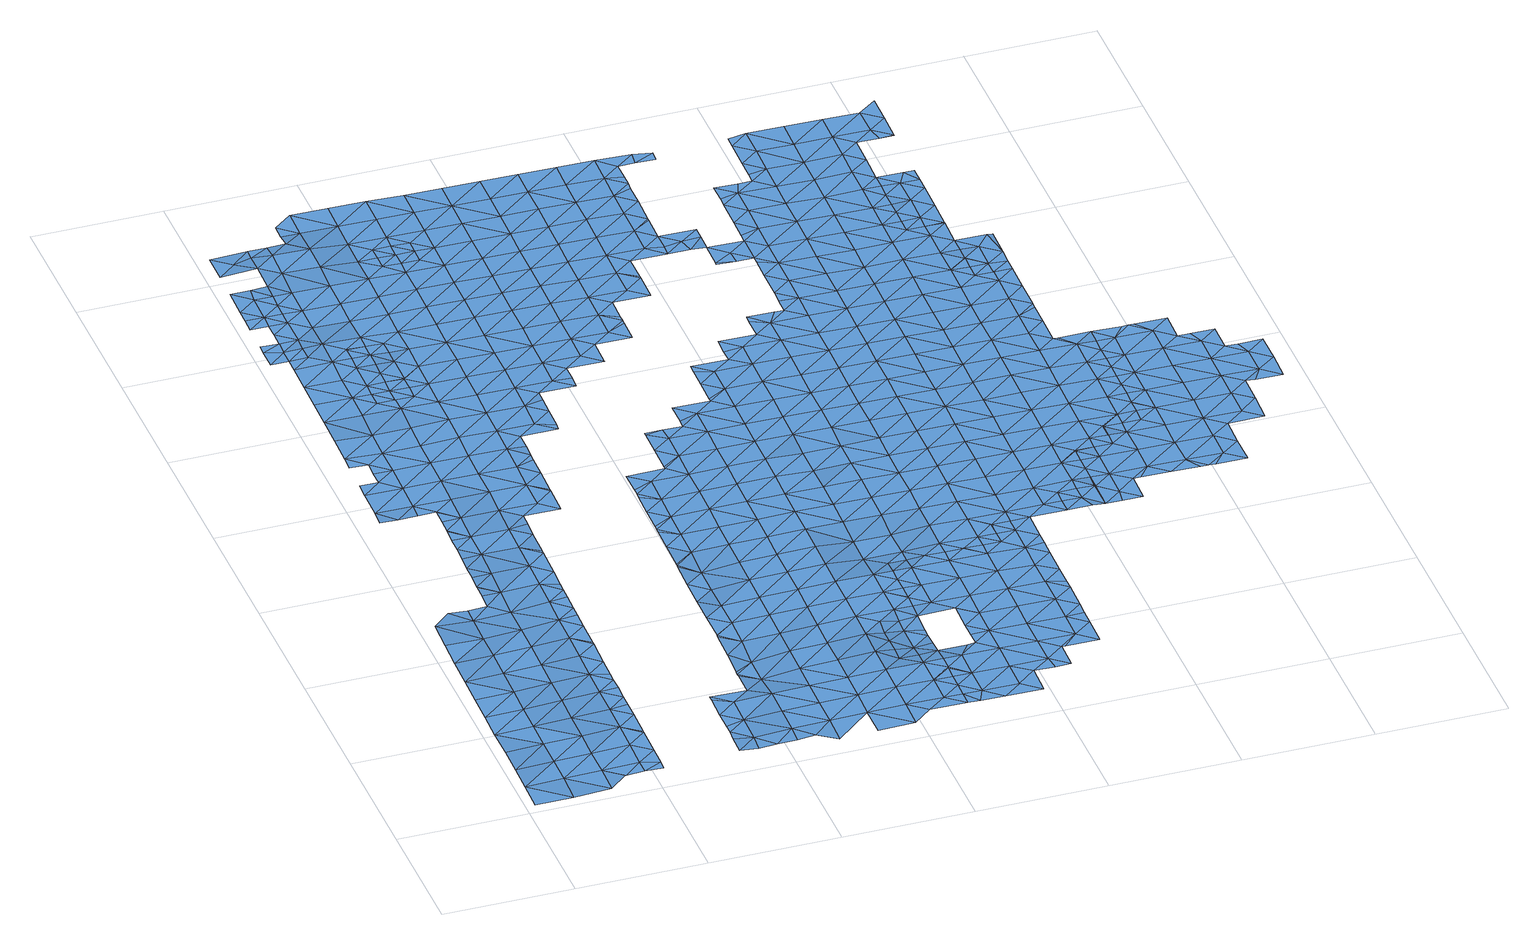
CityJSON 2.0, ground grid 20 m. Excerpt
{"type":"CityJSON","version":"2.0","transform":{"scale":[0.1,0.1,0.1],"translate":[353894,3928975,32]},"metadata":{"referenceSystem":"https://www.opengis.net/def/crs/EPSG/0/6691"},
"CityObjects":{
"waterbody1":{"type":"WaterBody","attributes":{"name":"3","class":"1140","function":"1","WaterBodyRiverFloodingRiskAttribute.description":"6","WaterBodyRiverFloodingRiskAttribute.rankOrg":"2","WaterBodyRiverFloodingRiskAttribute.adminType":"2","WaterBodyRiverFloodingRiskAttribute.scale":"L2"},"geometry":[{"type":"MultiSurface","lod":"1","boundaries":[[[0,1,2]],[[3,4,2]],[[1,5,2]],[[5,3,2]],[[6,4,7]],[[7,4,3]],[[8,6,7]],[[1,9,5]],[[10,11,8]],[[12,10,8]],[[13,3,5]],[[12,8,7]],[[14,15,11]],[[10,14,11]],[[16,7,3]],[[5,9,17]],[[18,15,14]],[[5,17,13]],[[14,19,18]],[[18,20,21]],[[9,22,17]],[[12,7,16]],[[3,13,16]],[[23,10,12]],[[22,24,17]],[[21,25,26]],[[24,27,17]],[[20,18,19]],[[28,13,17]],[[25,29,26]],[[30,14,10]],[[12,16,31]],[[27,28,17]],[[23,30,10]],[[30,19,14]],[[25,21,20]],[[12,31,23]],[[32,33,29]],[[24,34,27]],[[28,35,13]],[[35,31,16]],[[16,13,35]],[[29,25,32]],[[34,36,27]],[[37,36,34]],[[38,19,30]],[[20,19,39]],[[20,40,25]],[[41,33,32]],[[39,19,38]],[[28,27,42]],[[42,27,36]],[[43,30,23]],[[25,40,32]],[[31,35,44]],[[23,31,45]],[[42,46,28]],[[32,47,41]],[[35,28,46]],[[31,44,45]],[[20,39,40]],[[48,44,35]],[[49,35,46]],[[38,30,43]],[[23,45,43]],[[35,49,48]],[[50,39,38]],[[51,52,53]],[[54,32,40]],[[47,32,54]],[[48,55,44]],[[44,56,45]],[[56,44,55]],[[38,43,57]],[[39,58,40]],[[59,43,45]],[[60,47,54]],[[61,47,60]],[[62,60,63]],[[64,45,56]],[[65,66,67]],[[50,38,57]],[[62,61,60]],[[59,45,64]],[[53,52,68]],[[59,69,43]],[[70,71,72]],[[73,66,65]],[[69,74,43]],[[70,63,71]],[[65,53,73]],[[58,39,50]],[[63,60,71]],[[54,40,58]],[[57,43,74]],[[52,75,68]],[[76,60,54]],[[77,78,79]],[[53,68,73]],[[80,81,82]],[[82,72,80]],[[72,71,80]],[[50,57,83]],[[75,84,68]],[[57,74,83]],[[78,85,79]],[[54,58,86]],[[73,87,66]],[[88,89,90]],[[91,92,79]],[[90,81,88]],[[93,87,78]],[[94,50,83]],[[50,95,58]],[[93,66,87]],[[81,80,88]],[[96,89,88]],[[54,86,76]],[[50,94,95]],[[85,91,79]],[[87,85,78]],[[71,60,97]],[[95,98,58]],[[92,91,99]],[[100,68,84]],[[68,101,73]],[[102,96,88]],[[103,96,102]],[[58,104,86]],[[97,60,76]],[[105,103,102]],[[80,71,97]],[[84,105,102]],[[104,58,98]],[[106,107,99]],[[100,84,102]],[[108,86,104]],[[76,86,109]],[[110,106,99]],[[68,100,101]],[[86,108,109]],[[87,111,85]],[[80,97,112]],[[88,80,113]],[[88,114,102]],[[107,106,115]],[[87,73,111]],[[116,117,76]],[[99,91,110]],[[76,117,97]],[[76,109,116]],[[111,73,101]],[[80,112,113]],[[118,91,85]],[[102,119,100]],[[120,112,97]],[[121,122,123]],[[114,119,102]],[[88,113,114]],[[97,117,120]],[[100,119,101]],[[124,110,91]],[[85,111,125]],[[126,122,121]],[[115,106,127]],[[121,115,126]],[[128,112,120]],[[110,129,106]],[[130,112,128]],[[118,85,125]],[[113,112,130]],[[131,132,133]],[[115,127,126]],[[101,134,111]],[[130,135,113]],[[136,127,106]],[[133,137,138]],[[114,113,139]],[[140,106,129]],[[139,113,135]],[[91,118,124]],[[101,119,141]],[[126,142,122]],[[129,110,124]],[[136,106,140]],[[142,132,143]],[[133,132,137]],[[144,126,127]],[[143,122,142]],[[134,101,141]],[[145,119,114]],[[124,146,129]],[[147,118,125]],[[148,114,139]],[[149,137,132]],[[125,111,150]],[[127,136,144]],[[145,141,119]],[[150,111,134]],[[150,147,125]],[[147,124,118]],[[132,142,149]],[[151,126,144]],[[142,126,152]],[[149,153,137]],[[154,126,151]],[[155,146,124]],[[153,156,157]],[[152,126,154]],[[157,137,153]],[[144,136,158]],[[158,136,159]],[[114,148,145]],[[160,134,141]],[[156,161,162]],[[153,161,156]],[[163,144,158]],[[161,164,162]],[[148,139,165]],[[142,166,149]],[[167,160,141]],[[124,168,155]],[[159,169,158]],[[170,150,134]],[[171,166,142]],[[142,152,171]],[[141,145,167]],[[124,147,168]],[[164,172,173]],[[158,174,163]],[[149,175,153]],[[176,148,165]],[[160,170,134]],[[171,152,177]],[[145,148,176]],[[164,161,172]],[[178,179,173]],[[158,169,174]],[[150,180,147]],[[181,182,183]],[[184,185,145]],[[181,155,182]],[[184,145,176]],[[153,186,161]],[[155,168,182]],[[179,187,188]],[[167,145,185]],[[177,189,171]],[[173,172,178]],[[147,180,168]],[[169,190,174]],[[149,166,175]],[[191,160,167]],[[169,183,190]],[[187,179,178]],[[183,182,190]],[[180,150,170]],[[167,185,192]],[[193,182,168]],[[172,161,186]],[[191,167,192]],[[190,194,174]],[[195,166,171]],[[153,175,186]],[[196,170,160]],[[197,194,189]],[[197,174,194]],[[198,160,191]],[[196,160,198]],[[171,189,199]],[[200,190,182]],[[187,178,201]],[[168,180,202]],[[172,186,203]],[[178,172,204]],[[189,194,199]],[[193,200,182]],[[168,202,193]],[[178,204,201]],[[205,194,190]],[[206,170,196]],[[171,199,195]],[[172,203,204]],[[175,166,207]],[[206,208,170]],[[201,204,209]],[[205,199,194]],[[207,166,195]],[[180,170,208]],[[180,210,202]],[[186,175,211]],[[212,213,214]],[[212,209,213]],[[205,190,200]],[[209,204,213]],[[203,186,211]],[[215,195,199]],[[175,207,211]],[[205,216,199]],[[206,196,217]],[[210,180,208]],[[218,214,213]],[[219,207,195]],[[193,202,220]],[[203,211,221]],[[204,203,222]],[[206,223,208]],[[206,217,224]],[[220,202,210]],[[220,225,193]],[[222,203,221]],[[222,226,204]],[[200,225,205]],[[206,224,223]],[[199,216,215]],[[200,193,225]],[[223,227,208]],[[213,204,226]],[[208,228,210]],[[227,228,208]],[[229,221,211]],[[218,213,226]],[[195,215,219]],[[205,230,216]],[[211,207,231]],[[232,222,221]],[[231,207,219]],[[233,221,229]],[[234,205,225]],[[235,210,228]],[[210,236,220]],[[229,211,231]],[[216,237,215]],[[232,221,233]],[[218,226,238]],[[239,225,220]],[[205,234,230]],[[240,226,222]],[[241,229,231]],[[242,222,232]],[[236,210,235]],[[239,234,225]],[[242,240,222]],[[216,230,237]],[[228,243,235]],[[219,215,244]],[[245,241,231]],[[226,246,238]],[[239,220,236]],[[242,232,247]],[[244,215,237]],[[248,236,235]],[[231,219,249]],[[250,248,235]],[[235,243,250]],[[251,252,234]],[[249,219,244]],[[247,253,242]],[[246,226,240]],[[234,239,251]],[[245,231,249]],[[230,234,252]],[[230,254,237]],[[252,254,230]],[[255,239,236]],[[256,236,248]],[[257,240,242]],[[237,258,244]],[[259,242,253]],[[260,245,249]],[[261,245,260]],[[253,261,260]],[[259,257,242]],[[239,262,251]],[[259,253,260]],[[236,256,255]],[[246,240,257]],[[237,254,258]],[[263,260,249]],[[251,264,252]],[[249,244,265]],[[257,266,246]],[[256,248,267]],[[265,244,258]],[[239,255,262]],[[268,254,252]],[[269,255,256]],[[256,267,270]],[[269,256,270]],[[251,262,264]],[[249,265,263]],[[271,257,259]],[[259,260,272]],[[272,260,263]],[[272,271,259]],[[273,262,255]],[[271,266,257]],[[252,264,268]],[[274,255,269]],[[258,254,275]],[[275,254,268]],[[275,276,258]],[[265,258,276]],[[265,277,263]],[[255,274,273]],[[263,277,272]],[[278,266,271]],[[264,262,279]],[[274,269,280]],[[277,265,276]],[[281,271,272]],[[262,273,279]],[[282,275,268]],[[268,264,283]],[[283,282,268]],[[273,274,284]],[[274,280,285]],[[264,279,283]],[[281,272,277]],[[284,274,285]],[[286,278,271]],[[287,279,273]],[[288,273,284]],[[287,273,288]],[[289,277,276]],[[276,275,290]],[[271,281,291]],[[290,275,282]],[[286,271,291]],[[292,283,279]],[[293,279,287]],[[276,290,289]],[[294,291,281]],[[283,295,282]],[[281,277,296]],[[296,294,281]],[[279,293,292]],[[277,289,296]],[[287,297,293]],[[282,298,290]],[[291,299,286]],[[283,292,295]],[[300,289,290]],[[297,301,293]],[[293,301,292]],[[282,295,298]],[[302,296,289]],[[291,294,299]],[[301,303,292]],[[300,290,298]],[[300,302,289]],[[304,292,303]],[[295,292,304]],[[294,296,302]],[[305,295,304]],[[295,306,298]],[[307,294,302]],[[299,294,308]],[[308,294,307]],[[295,305,306]],[[309,302,300]],[[304,310,305]],[[300,298,311]],[[298,306,311]],[[312,307,302]],[[313,306,305]],[[314,305,310]],[[309,300,311]],[[315,308,307]],[[305,314,313]],[[312,302,309]],[[316,306,313]],[[311,306,317]],[[306,316,317]],[[317,318,311]],[[311,318,309]],[[315,307,312]],[[319,312,309]],[[320,319,309]],[[320,309,318]],[[321,322,312]],[[321,312,319]],[[315,312,322]],[[315,322,323]],[[322,324,323]],[[324,325,323]],[[325,324,326]]]}]},
"waterbody2":{"type":"WaterBody","attributes":{"name":"3","class":"1140","function":"1","WaterBodyRiverFloodingRiskAttribute.description":"6","WaterBodyRiverFloodingRiskAttribute.rankOrg":"2","WaterBodyRiverFloodingRiskAttribute.adminType":"2","WaterBodyRiverFloodingRiskAttribute.scale":"L2"},"geometry":[{"type":"MultiSurface","lod":"1","boundaries":[[[327,328,329]],[[329,328,330]],[[331,332,330]],[[327,333,328]],[[331,334,332]],[[330,328,331]],[[333,335,328]],[[336,337,334]],[[336,334,331]],[[337,336,338]],[[331,328,339]],[[340,338,336]],[[328,335,339]],[[341,336,331]],[[342,339,335]],[[343,331,339]],[[341,340,336]],[[342,344,339]],[[331,343,341]],[[345,346,340]],[[347,339,344]],[[345,348,346]],[[345,340,341]],[[343,339,347]],[[349,341,343]],[[347,349,343]],[[350,351,352]],[[350,348,351]],[[344,353,347]],[[348,345,351]],[[354,345,341]],[[352,355,356]],[[349,354,341]],[[356,355,357]],[[352,351,355]],[[353,358,347]],[[354,359,345]],[[360,361,362]],[[345,363,351]],[[360,357,361]],[[357,355,361]],[[364,349,347]],[[361,365,362]],[[362,365,366]],[[351,367,355]],[[358,364,347]],[[363,345,359]],[[349,364,354]],[[368,361,355]],[[369,366,365]],[[370,366,369]],[[367,351,363]],[[354,371,359]],[[372,365,361]],[[370,373,374]],[[370,369,373]],[[375,376,358]],[[377,378,379]],[[371,354,364]],[[379,374,373]],[[355,367,368]],[[371,380,359]],[[359,381,363]],[[378,377,382]],[[365,383,369]],[[377,379,373]],[[372,361,368]],[[377,384,382]],[[363,385,367]],[[382,384,386]],[[383,365,372]],[[373,369,383]],[[387,371,364]],[[388,386,384]],[[388,389,390]],[[359,380,381]],[[358,376,391]],[[364,358,392]],[[393,377,373]],[[384,389,388]],[[367,394,368]],[[383,395,373]],[[390,389,396]],[[392,358,391]],[[385,363,381]],[[385,394,367]],[[397,384,377]],[[396,398,399]],[[368,400,372]],[[399,398,401]],[[387,364,392]],[[387,402,371]],[[391,376,403]],[[396,389,398]],[[393,397,377]],[[404,405,401]],[[373,395,393]],[[380,371,402]],[[372,406,383]],[[384,407,389]],[[405,404,408]],[[402,409,380]],[[400,368,394]],[[401,398,404]],[[410,395,383]],[[381,380,409]],[[389,411,398]],[[391,403,412]],[[404,413,408]],[[409,414,381]],[[415,387,392]],[[407,384,397]],[[372,400,406]],[[392,391,416]],[[385,381,414]],[[385,417,394]],[[387,418,402]],[[398,419,404]],[[416,391,412]],[[414,417,385]],[[410,383,406]],[[410,420,395]],[[411,389,407]],[[403,421,412]],[[418,422,402]],[[393,395,420]],[[422,423,402]],[[402,423,409]],[[415,392,416]],[[387,415,418]],[[424,407,397]],[[404,419,413]],[[421,425,412]],[[426,416,412]],[[398,411,419]],[[400,394,427]],[[400,428,406]],[[397,393,424]],[[429,430,409]],[[409,430,414]],[[429,409,423]],[[427,394,417]],[[426,412,425]],[[413,431,432]],[[433,418,415]],[[393,420,424]],[[434,415,416]],[[435,411,407]],[[419,431,413]],[[436,437,416]],[[432,431,438]],[[437,434,416]],[[416,426,436]],[[430,439,414]],[[440,417,414]],[[400,427,428]],[[441,407,424]],[[434,442,415]],[[410,406,443]],[[442,444,415]],[[445,438,431]],[[433,415,444]],[[446,447,448]],[[448,438,445]],[[449,427,417]],[[406,428,443]],[[407,441,435]],[[420,410,450]],[[419,411,451]],[[446,448,445]],[[430,452,439]],[[414,439,440]],[[451,453,419]],[[410,443,450]],[[424,454,441]],[[411,435,451]],[[427,455,428]],[[424,420,454]],[[431,419,453]],[[431,456,445]],[[445,457,446]],[[452,458,439]],[[449,417,440]],[[459,443,428]],[[420,450,454]],[[454,460,441]],[[441,461,435]],[[462,439,458]],[[455,427,449]],[[459,450,443]],[[440,439,463]],[[463,439,462]],[[445,456,457]],[[463,464,440]],[[431,453,456]],[[435,465,451]],[[466,467,440]],[[466,440,464]],[[461,465,435]],[[449,440,467]],[[428,455,459]],[[441,460,461]],[[468,455,449]],[[469,470,471]],[[472,468,449]],[[469,457,470]],[[454,450,473]],[[449,467,472]],[[474,460,454]],[[457,456,470]],[[465,475,451]],[[473,450,459]],[[453,451,475]],[[456,453,475]],[[476,471,470]],[[477,455,468]],[[455,478,459]],[[456,479,470]],[[454,473,474]],[[474,480,460]],[[460,481,461]],[[482,473,459]],[[483,477,468]],[[484,465,461]],[[485,476,470]],[[456,475,479]],[[479,485,470]],[[478,455,477]],[[478,482,459]],[[460,480,481]],[[473,486,474]],[[465,487,475]],[[483,488,477]],[[476,489,490]],[[461,481,484]],[[485,489,476]],[[474,491,480]],[[490,489,492]],[[486,473,482]],[[487,493,475]],[[494,478,477]],[[495,496,492]],[[465,484,487]],[[480,497,481]],[[479,475,493]],[[479,498,485]],[[496,495,499]],[[477,488,500]],[[491,497,480]],[[492,489,495]],[[493,498,479]],[[501,500,488]],[[474,486,491]],[[481,502,484]],[[485,503,489]],[[477,500,494]],[[504,486,482]],[[505,499,495]],[[482,478,506]],[[501,507,500]],[[506,478,494]],[[502,481,497]],[[487,484,502]],[[485,498,503]],[[508,505,495]],[[495,489,508]],[[504,482,506]],[[507,509,500]],[[510,511,487]],[[508,489,503]],[[491,512,497]],[[491,486,512]],[[487,502,510]],[[493,487,511]],[[493,513,498]],[[514,509,507]],[[486,504,512]],[[515,516,505]],[[497,517,502]],[[494,500,518]],[[498,513,503]],[[508,515,505]],[[514,519,509]],[[518,500,509]],[[520,516,515]],[[513,493,511]],[[521,504,506]],[[506,494,522]],[[497,512,517]],[[519,523,509]],[[522,494,518]],[[510,502,524]],[[524,502,517]],[[525,503,513]],[[523,526,509]],[[526,527,509]],[[508,503,528]],[[508,529,515]],[[520,515,530]],[[521,506,522]],[[518,509,527]],[[528,503,525]],[[528,529,508]],[[512,504,531]],[[510,524,532]],[[511,510,533]],[[518,527,534]],[[535,522,518]],[[533,510,532]],[[533,536,511]],[[504,521,531]],[[517,512,537]],[[513,511,536]],[[530,515,529]],[[538,521,522]],[[518,534,535]],[[537,539,517]],[[512,531,537]],[[540,532,524]],[[524,517,539]],[[525,513,541]],[[534,542,535]],[[543,530,529]],[[544,530,543]],[[539,540,524]],[[538,522,535]],[[545,544,543]],[[513,536,541]],[[521,546,531]],[[528,525,547]],[[542,548,535]],[[549,521,538]],[[529,528,547]],[[550,543,529]],[[545,543,551]],[[525,541,547]],[[531,552,537]],[[533,532,553]],[[533,554,536]],[[547,550,529]],[[553,532,540]],[[521,549,546]],[[555,539,537]],[[556,535,548]],[[535,557,538]],[[551,543,558]],[[536,559,541]],[[556,557,535]],[[554,533,553]],[[531,546,552]],[[560,561,562]],[[538,563,549]],[[564,547,541]],[[565,543,550]],[[539,566,540]],[[558,543,565]],[[562,567,568]],[[561,567,562]],[[557,563,538]],[[566,553,540]],[[537,552,555]],[[536,554,559]],[[556,548,569]],[[570,558,565]],[[563,571,549]],[[572,558,570]],[[566,539,555]],[[573,572,570]],[[564,574,547]],[[546,571,552]],[[575,567,561]],[[541,559,564]],[[546,549,571]],[[570,576,573]],[[573,576,577]],[[550,547,574]],[[556,578,557]],[[550,579,565]],[[556,569,580]],[[568,567,581]],[[554,553,582]],[[583,559,554]],[[575,581,567]],[[578,556,580]],[[552,584,555]],[[571,584,552]],[[553,566,582]],[[585,586,575]],[[587,566,555]],[[585,577,586]],[[577,576,586]],[[579,550,574]],[[570,565,579]],[[583,554,582]],[[588,557,578]],[[557,589,563]],[[584,587,555]],[[559,590,564]],[[575,591,581]],[[588,589,557]],[[591,575,586]],[[592,590,559]],[[576,570,593]],[[594,595,581]],[[592,559,583]],[[596,574,564]],[[593,570,579]],[[566,597,582]],[[576,598,586]],[[578,599,588]],[[595,594,600]],[[590,596,564]],[[601,584,571]],[[602,566,587]],[[581,591,594]],[[603,583,582]],[[571,563,604]],[[605,579,574]],[[598,576,593]],[[606,591,586]],[[594,607,600]],[[599,608,588]],[[600,607,609]],[[598,610,586]],[[604,563,589]],[[597,566,602]],[[596,605,574]],[[611,587,584]],[[610,606,586]],[[612,613,609]],[[614,589,588]],[[615,614,588]],[[607,612,609]],[[601,571,604]],[[613,612,616]],[[588,608,615]],[[611,602,587]],[[592,583,603]],[[617,590,592]],[[618,615,608]],[[582,597,603]],[[614,619,589]],[[620,604,589]],[[619,621,589]],[[593,579,622]],[[594,591,623]],[[611,584,601]],[[624,596,590]],[[622,625,593]],[[626,597,602]],[[616,612,627]],[[623,591,606]],[[607,594,623]],[[579,605,622]],[[620,589,621]],[[598,625,610]],[[592,603,617]],[[617,624,590]],[[598,593,625]],[[628,626,602]],[[629,601,604]],[[628,602,611]],[[630,606,610]],[[631,604,620]],[[632,605,596]],[[612,607,633]],[[624,634,596]],[[627,612,635]],[[625,630,610]],[[607,623,633]],[[626,636,597]],[[634,632,596]],[[637,611,601]],[[638,622,605]],[[603,597,636]],[[639,623,606]],[[635,612,640]],[[620,641,631]],[[629,604,631]],[[612,633,640]],[[632,638,605]],[[642,628,611]],[[643,624,617]],[[644,625,622]],[[617,603,645]],[[606,630,646]],[[641,647,631]],[[637,601,629]],[[648,649,650]],[[642,626,628]],[[645,603,636]],[[648,635,649]],[[649,635,640]],[[645,643,617]],[[638,644,622]],[[606,646,639]],[[624,651,634]],[[652,653,650]],[[654,640,633]],[[655,656,631]],[[625,657,630]],[[633,623,658]],[[642,611,637]],[[631,647,655]],[[659,636,626]],[[629,631,656]],[[652,650,649]],[[643,651,624]],[[651,632,634]],[[644,657,625]],[[658,623,639]],[[630,657,646]],[[653,660,661]],[[662,649,640]],[[629,656,663]],[[652,660,653]],[[629,664,637]],[[665,638,632]],[[659,626,642]],[[636,666,645]],[[654,633,658]],[[662,652,649]],[[659,666,636]],[[657,667,646]],[[629,663,664]],[[668,642,637]],[[669,644,638]],[[639,646,667]],[[663,670,664]],[[665,632,651]],[[662,640,654]],[[666,671,645]],[[652,672,660]],[[670,673,664]],[[671,674,645]],[[675,637,664]],[[658,639,676]],[[669,638,665]],[[642,677,659]],[[643,645,674]],[[643,678,651]],[[679,654,658]],[[672,652,662]],[[669,680,644]],[[644,681,657]],[[639,667,676]],[[682,667,657]],[[668,677,642]],[[673,683,664]],[[674,678,643]],[[637,675,668]],[[680,681,644]],[[684,679,658]],[[659,685,666]],[[686,675,664]],[[684,658,676]],[[681,682,657]],[[651,687,665]],[[688,662,654]],[[683,673,689]],[[683,690,664]],[[691,669,665]],[[690,686,664]],[[666,692,671]],[[682,693,667]],[[677,685,659]],[[660,672,694]],[[678,687,651]],[[693,695,667]],[[679,688,654]],[[696,668,675]],[[687,691,665]],[[676,667,695]],[[697,672,662]],[[698,696,675]],[[692,699,671]],[[700,680,669]],[[666,685,692]],[[675,686,698]],[[701,702,669]],[[701,669,691]],[[703,704,676]],[[702,700,669]],[[674,671,699]],[[703,676,695]],[[688,697,662]],[[684,676,704]],[[705,678,674]],[[706,682,681]],[[707,708,668]],[[668,708,677]],[[707,668,696]],[[709,679,684]],[[710,711,680]],[[680,711,681]],[[712,674,699]],[[713,692,685]],[[710,680,700]],[[714,709,684]],[[708,715,677]],[[684,704,714]],[[705,674,712]],[[716,685,677]],[[717,691,687]],[[718,716,677]],[[681,719,706]],[[718,677,715]],[[694,672,720]],[[711,719,681]],[[721,678,705]],[[687,678,721]],[[720,672,697]],[[722,679,709]],[[716,723,685]],[[688,679,722]],[[724,717,687]],[[713,685,725]],[[723,725,685]],[[724,687,721]],[[688,726,697]],[[726,688,722]],[[726,727,697]],[[728,720,697]],[[727,728,697]],[[729,727,726]],[[730,727,729]],[[730,729,731]],[[728,727,732]],[[727,730,732]],[[728,732,733]]]}]},
"waterbody3":{"type":"WaterBody","attributes":{"name":"3","class":"1140","function":"1","WaterBodyRiverFloodingRiskAttribute.description":"6","WaterBodyRiverFloodingRiskAttribute.rankOrg":"1","WaterBodyRiverFloodingRiskAttribute.adminType":"2","WaterBodyRiverFloodingRiskAttribute.scale":"L2"},"geometry":[{"type":"MultiSurface","lod":"1","boundaries":[[[123,143,734]],[[734,735,736]],[[122,143,123]],[[143,132,734]],[[123,734,736]],[[735,131,737]],[[131,735,734]],[[132,131,734]]]}]},
"waterbody4":{"type":"WaterBody","attributes":{"name":"3","class":"1140","function":"1","WaterBodyRiverFloodingRiskAttribute.description":"6","WaterBodyRiverFloodingRiskAttribute.rankOrg":"1","WaterBodyRiverFloodingRiskAttribute.adminType":"2","WaterBodyRiverFloodingRiskAttribute.scale":"L2"},"geometry":[{"type":"MultiSurface","lod":"1","boundaries":[[[156,738,739]],[[740,739,741]],[[742,738,743]],[[162,164,744]],[[162,744,738]],[[738,744,743]],[[162,738,156]],[[738,742,739]],[[741,739,742]],[[157,156,739]],[[740,138,739]],[[137,157,739]],[[138,137,739]]]}]},
"waterbody5":{"type":"WaterBody","attributes":{"name":"3","class":"1140","function":"1","WaterBodyRiverFloodingRiskAttribute.description":"6","WaterBodyRiverFloodingRiskAttribute.rankOrg":"3","WaterBodyRiverFloodingRiskAttribute.adminType":"2","WaterBodyRiverFloodingRiskAttribute.scale":"L2"},"geometry":[{"type":"MultiSurface","lod":"1","boundaries":[[[146,155,745]],[[169,159,183]],[[183,159,745]],[[129,146,140]],[[745,155,181]],[[140,146,745]],[[181,183,745]],[[159,136,745]],[[136,140,745]]]}]},
"waterbody6":{"type":"WaterBody","attributes":{"name":"3","class":"1140","function":"1","WaterBodyRiverFloodingRiskAttribute.description":"6","WaterBodyRiverFloodingRiskAttribute.rankOrg":"1","WaterBodyRiverFloodingRiskAttribute.adminType":"2","WaterBodyRiverFloodingRiskAttribute.scale":"L2"},"geometry":[{"type":"MultiSurface","lod":"1","boundaries":[[[746,747,748]],[[179,747,173]],[[188,747,179]],[[747,188,748]],[[746,173,747]]]}]},
"waterbody7":{"type":"WaterBody","attributes":{"name":"3","class":"1140","function":"1","WaterBodyRiverFloodingRiskAttribute.description":"6","WaterBodyRiverFloodingRiskAttribute.rankOrg":"3","WaterBodyRiverFloodingRiskAttribute.adminType":"2","WaterBodyRiverFloodingRiskAttribute.scale":"L2"},"geometry":[{"type":"MultiSurface","lod":"1","boundaries":[[[189,177,749]],[[749,197,189]],[[154,177,152]],[[177,154,749]],[[749,144,163]],[[174,197,749]],[[163,174,749]],[[154,151,749]],[[151,144,749]]]}]},
"waterbody8":{"type":"WaterBody","attributes":{"name":"3","class":"1140","function":"1","WaterBodyRiverFloodingRiskAttribute.description":"6","WaterBodyRiverFloodingRiskAttribute.rankOrg":"3","WaterBodyRiverFloodingRiskAttribute.adminType":"2","WaterBodyRiverFloodingRiskAttribute.scale":"L2"},"geometry":[{"type":"MultiSurface","lod":"1","boundaries":[[[232,233,750]],[[253,247,261]],[[750,229,241]],[[241,261,750]],[[233,229,750]],[[261,241,245]],[[247,750,261]],[[247,232,750]]]}]},
"waterbody9":{"type":"WaterBody","attributes":{"name":"3","class":"1140","function":"1","WaterBodyRiverFloodingRiskAttribute.description":"6","WaterBodyRiverFloodingRiskAttribute.rankOrg":"1","WaterBodyRiverFloodingRiskAttribute.adminType":"2","WaterBodyRiverFloodingRiskAttribute.scale":"L2"},"geometry":[{"type":"MultiSurface","lod":"1","boundaries":[[[422,418,751]],[[433,751,418]],[[444,752,751]],[[752,753,751]],[[433,444,751]],[[429,452,430]],[[429,423,754]],[[754,423,751]],[[422,751,423]],[[755,458,754]],[[753,755,754]],[[452,429,754]],[[458,452,754]],[[754,751,753]]]}]},
"waterbody10":{"type":"WaterBody","attributes":{"name":"3","class":"1140","function":"1","WaterBodyRiverFloodingRiskAttribute.description":"6","WaterBodyRiverFloodingRiskAttribute.rankOrg":"1","WaterBodyRiverFloodingRiskAttribute.adminType":"2","WaterBodyRiverFloodingRiskAttribute.scale":"L2"},"geometry":[{"type":"MultiSurface","lod":"1","boundaries":[[[756,757,758]],[[758,757,759]],[[757,760,759]],[[466,464,761]],[[762,763,507]],[[757,764,760]],[[757,765,764]],[[760,764,766]],[[766,764,767]],[[768,769,767]],[[769,768,770]],[[771,548,772]],[[770,768,773]],[[483,468,472]],[[501,488,762]],[[548,542,772]],[[542,534,772]],[[526,772,534]],[[527,526,534]],[[519,514,763]],[[507,763,514]],[[762,507,501]],[[774,763,762]],[[762,775,774]],[[776,777,778]],[[776,775,777]],[[761,463,777]],[[775,761,777]],[[779,780,781]],[[782,444,783]],[[442,783,444]],[[784,785,786]],[[785,787,786]],[[788,789,787]],[[785,788,787]],[[790,788,785]],[[791,788,790]],[[792,791,790]],[[793,765,757]],[[421,792,425]],[[756,774,776]],[[794,795,778]],[[777,458,778]],[[462,458,777]],[[462,777,463]],[[773,768,796]],[[761,464,463]],[[765,796,768]],[[797,796,765]],[[791,789,788]],[[767,764,768]],[[787,798,786]],[[786,798,799]],[[799,773,786]],[[773,796,786]],[[797,784,796]],[[765,793,797]],[[786,796,784]],[[795,794,800]],[[756,793,757]],[[776,778,795]],[[776,774,775]],[[797,801,784]],[[797,802,801]],[[765,768,764]],[[802,797,800]],[[797,795,800]],[[793,795,797]],[[756,795,793]],[[756,776,795]],[[780,758,781]],[[758,759,803]],[[781,758,803]],[[774,756,780]],[[756,758,780]],[[784,801,783]],[[434,783,442]],[[782,783,801]],[[425,792,790]],[[762,488,804]],[[526,523,772]],[[472,467,804]],[[483,472,804]],[[483,804,488]],[[763,523,519]],[[805,780,779]],[[806,805,779]],[[805,806,771]],[[805,771,772]],[[805,772,523]],[[805,523,763]],[[763,774,805]],[[775,762,804]],[[804,761,775]],[[467,761,804]],[[467,466,761]],[[807,434,437]],[[434,807,783]],[[783,807,784]],[[785,784,807]],[[436,426,807]],[[426,790,807]],[[805,774,780]],[[790,426,425]],[[807,790,785]],[[807,437,436]]]}]},
"waterbody11":{"type":"WaterBody","attributes":{"name":"3","class":"1140","function":"1","WaterBodyRiverFloodingRiskAttribute.description":"6","WaterBodyRiverFloodingRiskAttribute.rankOrg":"3","WaterBodyRiverFloodingRiskAttribute.adminType":"2","WaterBodyRiverFloodingRiskAttribute.scale":"L2"},"geometry":[{"type":"MultiSurface","lod":"1","boundaries":[[[808,809,810]],[[809,808,568]],[[810,310,808]],[[810,314,310]],[[314,810,313]],[[810,811,313]],[[810,809,811]]]}]},
"waterbody12":{"type":"WaterBody","attributes":{"name":"3","class":"1140","function":"1","WaterBodyRiverFloodingRiskAttribute.description":"6","WaterBodyRiverFloodingRiskAttribute.rankOrg":"1","WaterBodyRiverFloodingRiskAttribute.adminType":"2","WaterBodyRiverFloodingRiskAttribute.scale":"L2"},"geometry":[{"type":"MultiSurface","lod":"1","boundaries":[[[812,813,814]],[[815,816,817]],[[815,818,819]],[[820,821,822]],[[821,823,822]],[[824,820,822]],[[825,826,821]],[[827,821,826]],[[826,828,827]],[[829,828,826]],[[829,696,828]],[[828,696,698]],[[698,686,828]],[[686,830,828]],[[690,830,686]],[[819,812,814]],[[826,825,829]],[[831,832,833]],[[707,829,708]],[[707,696,829]],[[656,655,670]],[[673,834,689]],[[830,690,683]],[[689,834,835]],[[836,835,837]],[[830,827,828]],[[827,823,821]],[[838,836,839]],[[838,840,841]],[[823,841,822]],[[820,824,842]],[[843,844,845]],[[569,844,843]],[[580,569,843]],[[599,578,843]],[[843,608,599]],[[618,845,846]],[[847,846,845]],[[848,849,850]],[[849,848,851]],[[846,852,850]],[[608,845,618]],[[580,843,578]],[[845,608,843]],[[620,621,641]],[[641,621,853]],[[619,853,621]],[[641,853,647]],[[835,834,837]],[[854,855,839]],[[838,839,840]],[[856,857,858]],[[849,851,856]],[[852,846,847]],[[853,859,647]],[[815,860,816]],[[820,842,860]],[[815,820,860]],[[819,820,815]],[[820,819,821]],[[821,819,825]],[[814,825,819]],[[825,814,829]],[[647,859,834]],[[834,859,837]],[[849,837,859]],[[856,837,849]],[[836,854,839]],[[836,837,854]],[[854,837,856]],[[858,854,856]],[[854,858,855]],[[855,858,861]],[[858,862,861]],[[862,858,857]],[[856,863,857]],[[851,863,856]],[[864,814,813]],[[864,813,865]],[[866,864,865]],[[864,831,833]],[[866,831,864]],[[832,725,833]],[[833,725,723]],[[670,663,656]],[[655,647,834]],[[655,834,670]],[[673,670,834]],[[683,689,830]],[[830,689,835]],[[830,835,836]],[[830,836,827]],[[827,836,823]],[[838,823,836]],[[838,841,823]],[[812,867,813]],[[867,812,868]],[[818,868,812]],[[818,812,819]],[[817,818,815]],[[869,708,829]],[[833,869,864]],[[718,715,869]],[[869,715,708]],[[615,618,870]],[[870,618,846]],[[850,870,846]],[[849,870,850]],[[870,614,615]],[[849,859,870]],[[619,614,853]],[[870,853,614]],[[859,853,870]],[[829,814,869]],[[814,864,869]],[[716,833,723]],[[833,716,869]],[[869,716,718]]]}]},
"waterbody13":{"type":"WaterBody","attributes":{"name":"3","class":"1140","function":"1","WaterBodyRiverFloodingRiskAttribute.description":"6","WaterBodyRiverFloodingRiskAttribute.rankOrg":"1","WaterBodyRiverFloodingRiskAttribute.adminType":"2","WaterBodyRiverFloodingRiskAttribute.scale":"L2"},"geometry":[{"type":"MultiSurface","lod":"1","boundaries":[[[871,706,719]],[[714,872,709]],[[873,709,872]],[[873,872,874]],[[873,874,875]],[[876,877,878]],[[872,877,876]],[[704,877,872]],[[704,703,877]],[[874,872,876]],[[704,872,714]],[[693,682,879]],[[871,878,879]],[[877,695,879]],[[878,877,879]],[[706,879,682]],[[695,693,879]],[[703,695,877]],[[706,871,879]]]}]},
"waterbody14":{"type":"WaterBody","attributes":{"name":"3","class":"1140","function":"1","WaterBodyRiverFloodingRiskAttribute.description":"6","WaterBodyRiverFloodingRiskAttribute.rankOrg":"1","WaterBodyRiverFloodingRiskAttribute.adminType":"2","WaterBodyRiverFloodingRiskAttribute.scale":"L2"},"geometry":[{"type":"MultiSurface","lod":"1","boundaries":[[[880,711,881]],[[882,880,881]],[[883,881,700]],[[881,883,882]],[[882,883,884]],[[701,691,883]],[[883,702,701]],[[700,881,710]],[[711,710,881]],[[700,702,883]],[[880,882,885]],[[884,717,724]],[[717,884,883]],[[883,691,717]]]}]}
},
"vertices":[
[15,17,2],[72,17,3],[16,64,3],[74,109,5],[17,110,2],[73,63,5],[18,156,2],[74,155,5],[18,203,2],[129,16,6],[76,248,4],[19,249,2],[75,202,4],[130,108,7],[77,294,4],[20,295,2],[131,154,7],[130,62,7],[21,341,3],[77,340,6],[78,386,7],[21,387,5],[157,38,8],[133,247,7],[158,38,8],[79,432,5],[22,433,6],[186,61,9],[187,107,9],[23,480,8],[133,293,7],[132,201,7],[80,479,5],[51,503,9],[186,38,9],[188,153,10],[215,52,9],[214,37,9],[134,339,8],[135,385,9],[136,432,8],[80,502,8],[215,84,9],[190,292,10],[189,200,10],[189,246,10],[216,130,9],[109,502,9],[217,176,10],[216,132,10],[192,385,12],[27,734,21],[55,734,20],[28,757,22],[136,478,8],[217,203,10],[217,223,10],[191,339,11],[192,431,13],[218,268,10],[137,524,13],[109,525,12],[109,547,13],[109,548,13],[218,248,10],[28,803,23],[57,826,24],[29,826,24],[84,756,22],[218,282,10],[110,571,14],[138,570,15],[110,594,15],[85,802,23],[219,315,10],[84,733,21],[194,523,15],[29,873,25],[58,872,24],[30,896,25],[139,617,17],[111,640,17],[111,617,16],[220,361,11],[112,733,21],[86,895,23],[193,477,14],[86,848,24],[139,663,18],[112,686,18],[111,663,18],[87,941,24],[31,942,26],[57,849,24],[220,365,11],[220,407,12],[112,686,19],[195,569,16],[221,435,13],[31,988,28],[141,755,22],[142,801,24],[140,709,20],[112,709,20],[221,453,13],[112,732,21],[89,1034,28],[32,1035,28],[222,481,14],[222,500,14],[88,987,28],[142,847,25],[195,616,18],[196,662,19],[197,708,21],[33,1081,28],[222,512,15],[223,545,15],[144,940,25],[198,754,23],[224,592,17],[34,1127,28],[62,1149,29],[34,1150,28],[145,986,28],[143,894,24],[90,1126,30],[89,1080,28],[224,598,17],[117,1010,28],[224,639,19],[35,1196,28],[63,1196,28],[35,1219,28],[199,847,25],[225,664,20],[118,1056,28],[63,1242,28],[35,1242,28],[225,684,21],[117,1033,28],[198,801,24],[91,1172,31],[62,1173,29],[118,1102,29],[254,754,23],[145,1009,28],[201,939,27],[254,707,21],[92,1218,28],[200,893,26],[119,1125,30],[119,1149,30],[93,1264,28],[119,1148,30],[173,1009,28],[64,1288,28],[64,1265,28],[146,1079,28],[146,1056,28],[256,846,25],[93,1311,28],[65,1311,28],[147,1101,29],[65,1335,30],[281,683,21],[148,1217,28],[255,800,24],[201,985,28],[174,1056,28],[257,892,26],[148,1171,30],[94,1357,32],[66,1380,32],[175,1101,28],[149,1263,28],[282,730,22],[147,1148,30],[95,1403,33],[66,1410,30],[257,938,27],[174,1032,28],[202,1032,28],[174,1055,28],[282,733,22],[283,776,23],[150,1310,28],[95,1426,31],[67,1427,30],[175,1148,29],[203,1078,28],[284,822,24],[283,808,24],[259,1031,28],[204,1124,28],[205,1216,28],[284,868,26],[175,1124,29],[284,842,25],[204,1170,28],[260,1077,28],[123,1426,31],[258,984,28],[151,1356,31],[151,1402,32],[260,1123,28],[313,891,26],[206,1262,28],[314,937,27],[124,1426,31],[315,983,28],[207,1309,28],[124,1449,28],[152,1449,28],[124,1472,29],[262,1216,28],[261,1170,28],[341,868,26],[153,1495,29],[263,1262,28],[316,1030,28],[207,1355,28],[208,1401,28],[342,914,27],[342,878,26],[316,1076,28],[209,1448,28],[343,943,27],[343,960,28],[236,1332,28],[318,1169,28],[263,1308,28],[236,1377,28],[236,1355,28],[317,1122,28],[371,982,28],[372,1029,28],[319,1215,28],[210,1494,29],[373,1075,28],[266,1447,28],[264,1331,28],[265,1400,28],[399,959,28],[319,1261,28],[292,1331,28],[266,1493,29],[264,1377,28],[400,1005,28],[320,1307,28],[400,980,28],[374,1121,28],[374,1168,28],[293,1376,28],[375,1214,28],[430,1074,28],[429,1028,28],[322,1446,28],[376,1260,28],[322,1399,28],[321,1353,28],[292,1354,28],[430,1120,28],[377,1352,28],[431,1167,28],[377,1306,28],[323,1492,28],[457,1004,28],[432,1213,28],[458,1051,27],[457,1005,28],[379,1445,28],[378,1398,28],[487,1119,27],[486,1073,27],[433,1259,28],[433,1305,28],[434,1351,28],[380,1491,28],[488,1166,27],[514,1050,27],[435,1397,28],[489,1258,28],[489,1212,27],[515,1095,27],[515,1087,27],[436,1490,28],[516,1142,27],[515,1105,27],[491,1350,28],[490,1304,28],[436,1444,28],[545,1211,27],[545,1165,27],[492,1443,28],[546,1257,27],[492,1397,28],[573,1141,27],[547,1304,27],[493,1489,28],[548,1350,28],[574,1188,27],[548,1396,28],[574,1192,27],[574,1233,27],[603,1256,27],[604,1303,27],[549,1442,28],[550,1488,28],[605,1395,27],[630,1232,27],[604,1349,27],[606,1441,27],[631,1279,27],[631,1251,27],[607,1487,28],[632,1321,27],[632,1325,27],[633,1371,27],[634,1418,27],[633,1406,27],[634,1435,27],[634,1464,27],[663,1486,27],[660,1464,27],[692,1479,27],[691,1463,27],
[328,36,14],[356,58,16],[328,65,15],[329,82,16],[357,104,16],[329,97,16],[356,35,12],[329,128,16],[384,35,14],[358,151,17],[330,166,17],[330,174,17],[413,58,19],[386,173,16],[415,150,19],[413,34,15],[414,104,19],[441,34,17],[415,196,14],[387,214,14],[470,57,21],[387,220,13],[470,103,21],[387,225,14],[416,242,13],[388,265,17],[469,10,20],[471,149,21],[417,288,19],[389,310,19],[389,312,20],[526,56,23],[472,195,21],[389,314,20],[418,335,20],[389,359,20],[473,241,21],[527,102,23],[418,381,20],[390,404,18],[474,287,21],[474,334,22],[419,427,17],[391,451,17],[528,148,23],[475,380,22],[420,473,16],[392,494,19],[526,9,22],[582,8,24],[421,520,21],[392,500,20],[392,497,20],[529,194,23],[529,240,23],[392,543,22],[476,426,22],[421,566,22],[530,286,24],[393,583,22],[585,147,25],[393,589,22],[422,612,22],[393,597,22],[583,55,25],[584,101,25],[477,519,23],[531,333,24],[477,473,22],[394,636,22],[478,565,23],[423,658,22],[394,672,23],[532,379,24],[395,681,23],[585,193,26],[611,31,25],[424,704,23],[395,692,23],[532,425,24],[479,611,24],[395,728,23],[586,239,26],[533,472,24],[480,657,24],[640,54,25],[453,727,24],[587,285,26],[641,146,25],[641,100,25],[588,332,26],[613,170,23],[480,703,24],[534,518,24],[668,30,25],[614,193,23],[614,216,23],[535,564,24],[668,53,25],[669,77,25],[588,378,26],[589,424,26],[614,239,22],[615,262,26],[481,750,25],[453,732,24],[642,169,23],[670,123,26],[536,656,25],[669,99,25],[670,122,25],[453,774,25],[644,285,26],[644,331,26],[535,610,25],[670,145,26],[590,471,26],[670,169,24],[482,796,25],[480,819,25],[454,819,25],[454,815,25],[645,377,26],[591,517,26],[537,702,25],[643,261,22],[538,749,25],[591,563,26],[646,423,22],[539,795,25],[510,818,25],[672,261,24],[647,470,21],[592,609,26],[593,655,26],[672,284,26],[673,307,26],[673,308,26],[594,701,26],[673,331,26],[673,354,26],[674,399,24],[511,831,26],[539,841,26],[511,865,26],[674,377,26],[647,516,26],[648,562,26],[594,748,26],[568,864,26],[703,422,23],[703,469,22],[595,794,26],[649,608,26],[650,654,24],[704,515,26],[702,399,24],[650,700,24],[596,840,26],[705,561,26],[651,747,26],[730,399,26],[597,887,26],[568,870,26],[706,608,26],[569,910,26],[652,793,26],[760,468,26],[597,933,26],[569,941,26],[706,654,25],[653,839,26],[570,956,26],[759,421,26],[759,398,26],[707,700,24],[653,886,27],[762,560,26],[626,955,26],[761,514,25],[787,398,26],[654,932,27],[816,420,25],[708,746,26],[709,792,26],[762,607,26],[709,838,26],[788,398,26],[655,978,26],[626,975,26],[763,653,26],[817,467,25],[816,397,26],[627,1002,26],[818,559,26],[817,513,25],[844,397,26],[764,699,26],[710,885,26],[844,420,25],[844,443,25],[711,931,27],[712,977,26],[684,1001,26],[819,606,26],[765,745,26],[765,791,26],[845,443,25],[873,466,25],[766,837,26],[820,652,26],[874,512,25],[820,698,26],[821,744,26],[767,884,26],[873,443,25],[712,1023,26],[684,1036,26],[685,1047,26],[876,605,26],[768,930,26],[902,442,26],[875,558,26],[768,976,26],[726,1047,26],[876,651,26],[822,790,26],[823,836,26],[877,697,26],[930,465,26],[931,511,25],[741,1046,26],[823,883,26],[687,1186,26],[716,1185,26],[687,1190,26],[932,557,26],[824,929,26],[769,1023,26],[878,743,26],[715,1208,26],[688,1231,26],[958,441,26],[770,1069,26],[932,604,26],[741,1071,26],[742,1092,26],[825,975,26],[743,1185,26],[771,1115,26],[742,1138,26],[959,488,26],[826,1022,26],[958,465,26],[744,1230,26],[879,789,26],[879,835,26],[933,650,26],[743,1174,26],[771,1161,26],[934,696,26],[988,510,26],[988,556,26],[881,928,26],[772,1207,26],[880,882,26],[827,1068,26],[773,1253,26],[744,1244,26],[882,974,26],[935,788,26],[827,1114,26],[987,488,26],[745,1277,26],[990,649,26],[935,742,26],[936,835,26],[989,603,26],[882,1021,26],[829,1206,26],[774,1300,26],[1015,487,26],[745,1324,26],[828,1160,26],[991,695,26],[774,1346,26],[746,1340,26],[1016,533,25],[1016,510,25],[746,1369,26],[937,881,26],[1016,487,25],[1017,556,25],[1017,579,26],[1017,579,25],[883,1067,26],[830,1252,26],[938,927,26],[884,1113,25],[992,788,26],[781,1368,26],[991,742,26],[1046,648,26],[885,1159,25],[1046,602,26],[939,1020,26],[830,1299,26],[938,973,26],[803,1368,26],[993,834,26],[1047,694,26],[940,1066,26],[886,1251,25],[831,1345,26],[1045,579,26],[1048,741,26],[994,926,26],[941,1112,26],[994,880,26],[885,1205,25],[1073,578,26],[804,1385,26],[832,1391,26],[804,1415,26],[995,972,26],[833,1438,26],[805,1461,26],[888,1344,25],[1074,601,26],[1074,624,26],[941,1158,26],[887,1298,25],[1049,787,26],[833,1484,26],[805,1479,26],[888,1390,25],[1074,625,26],[1103,647,25],[996,1019,26],[1050,833,26],[942,1204,26],[1105,740,25],[997,1065,26],[1075,625,25],[1050,879,26],[889,1437,25],[1103,624,25],[1051,925,26],[1104,693,25],[943,1250,25],[1105,786,25],[1052,971,26],[944,1343,27],[997,1111,26],[998,1157,26],[970,1181,26],[1132,647,25],[944,1297,26],[1106,832,26],[1132,670,25],[1053,1018,26],[945,1389,27],[1131,624,25],[1132,669,25],[1025,1042,26],[1078,856,26],[970,1204,26],[890,1483,26],[971,1227,26],[1133,716,25],[946,1436,26],[1133,693,25],[1079,902,26],[1026,1088,25],[1025,1064,26],[1026,1087,26],[971,1250,25],[971,1273,26],[1080,948,26],[998,1181,26],[1133,739,25],[1134,762,25],[972,1320,26],[1026,1110,26],[1026,1134,26],[1079,938,26],[1086,855,26],[972,1297,26],[1134,763,25],[1134,808,25],[1053,1041,26],[1134,785,25],[1027,1180,26],[947,1482,26],[1080,994,26],[973,1365,27],[1135,831,25],[1081,1041,26],[1135,855,26],[974,1412,26],[1003,1435,26],[1003,1481,26],[1008,1411,26],[1031,1413,26],[1031,1411,26],[1032,1458,26],[1032,1503,26],
[34,1173,28],[6,1181,28],[6,1150,28],[7,1197,28],
[37,1312,28],[36,1265,28],[7,1242,28],[8,1266,28],[8,1289,28],[9,1336,28],[40,1335,29],
[145,1033,28],
[10,1381,28],[38,1404,28],[10,1428,28],
[147,1125,30],
[264,1354,28],
[642,192,20],[671,192,22],[671,215,20],[643,239,19],[671,228,21],
[814,282,26],[870,235,26],[870,281,26],[899,257,26],[898,212,26],[701,330,26],[758,375,26],[815,374,26],[869,189,26],[812,190,26],[897,190,26],[897,165,26],[868,142,26],[896,118,26],[845,119,26],[901,396,25],[873,419,25],[839,119,26],[814,328,26],[758,329,26],[757,283,26],[700,284,26],[728,260,26],[900,350,25],[871,327,25],[899,304,26],[714,168,25],[698,145,26],[755,144,26],[754,98,25],[811,97,26],[782,75,26],[753,52,25],[781,28,25],[697,53,25],[724,29,25],[687,30,25],[813,236,26],[728,259,26],[756,237,26],[811,143,26],[755,191,26],[814,74,26],[838,74,26],[727,214,26],[727,168,26],[727,190,26],[899,272,26],[702,376,26],[872,373,25],[901,376,25],[697,99,25],
[664,1232,27],[688,1257,27],[659,1255,27],[688,1278,27],
[1276,783,25],[1248,806,25],[1219,784,25],[1331,736,25],[1360,759,25],[1323,759,25],[1303,760,25],[1275,737,25],[1331,689,25],[1274,690,26],[1302,667,26],[1273,644,26],[1317,666,25],[1218,738,25],[1217,691,26],[1217,645,26],[1161,692,25],[1161,739,25],[1160,646,25],[1191,854,25],[1182,854,25],[1163,831,25],[1102,601,25],[1159,600,25],[1216,599,25],[1158,554,25],[1273,598,25],[1244,575,25],[1300,575,25],[1301,621,26],[1359,666,25],[987,464,26],[996,441,26],[1015,440,25],[1043,463,25],[1040,440,25],[1083,486,26],[1101,508,26],[1072,486,26],[1129,485,26],[1071,440,25],[1045,555,25],[1215,553,25],[1243,529,25],[1158,507,26],[1185,484,25],[1214,507,25],[1102,554,25],[1360,712,25],[1243,483,25],[1196,484,25],[1173,484,25],[1220,830,25],[1249,853,25],[1200,854,25],[1267,806,25],[1304,805,25],[1162,785,25],[1044,509,25],
[1027,1182,26],[1000,1296,26],[1013,1319,26],[1029,1295,26],[1029,1319,26],[1029,1272,26],[1000,1250,26],[1028,1226,26],[999,1204,26],
[1074,1133,26],[1054,1110,25],[1082,1086,26],[1053,1064,26],[1081,1061,26],[1083,1133,25]
]}
